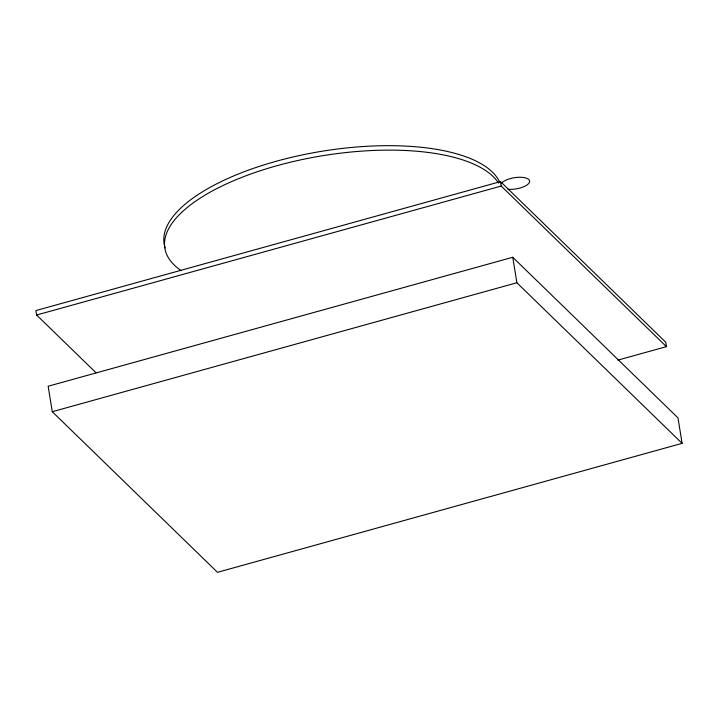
<?xml version="1.0" encoding="UTF-8"?>
<svg xmlns="http://www.w3.org/2000/svg" width="718" height="718" viewBox="0 0 718 718"><rect width="100%" height="100%" fill="white"/><g stroke="black" fill="none" stroke-linecap="round" stroke-linejoin="round"><path stroke-width="1.08" d="M617.821 360.14L666.439 346.641L665.721 342.19L500.5 181.6L35.9 310.571L36.618 315.022L95.97 372.714M36.618 315.022L501.218 186.052L666.439 346.641M512.751 257.268L48.16 386.239L52.279 411.719L217.5 572.318L682.1 443.347L677.971 417.867L512.751 257.268L516.879 282.748L682.1 443.347M52.279 411.719L516.879 282.748M500.5 181.6L501.218 186.052M165.158 247.881A171.072 66.02 -9.2 0 1 307.887 153.787A171.072 66.02 -9.2 0 1 499.737 182.139M181.259 270.695A171.072 66.02 -9.2 0 1 277.588 165.535A171.072 66.02 -9.2 0 1 498.552 183.117M501.631 183.09A14.665 5.654 -9.2 0 1 521.053 177.283A14.665 5.654 -9.2 0 1 528.089 184.122A14.665 5.654 -9.2 0 1 508.003 189.274"/></g></svg>
